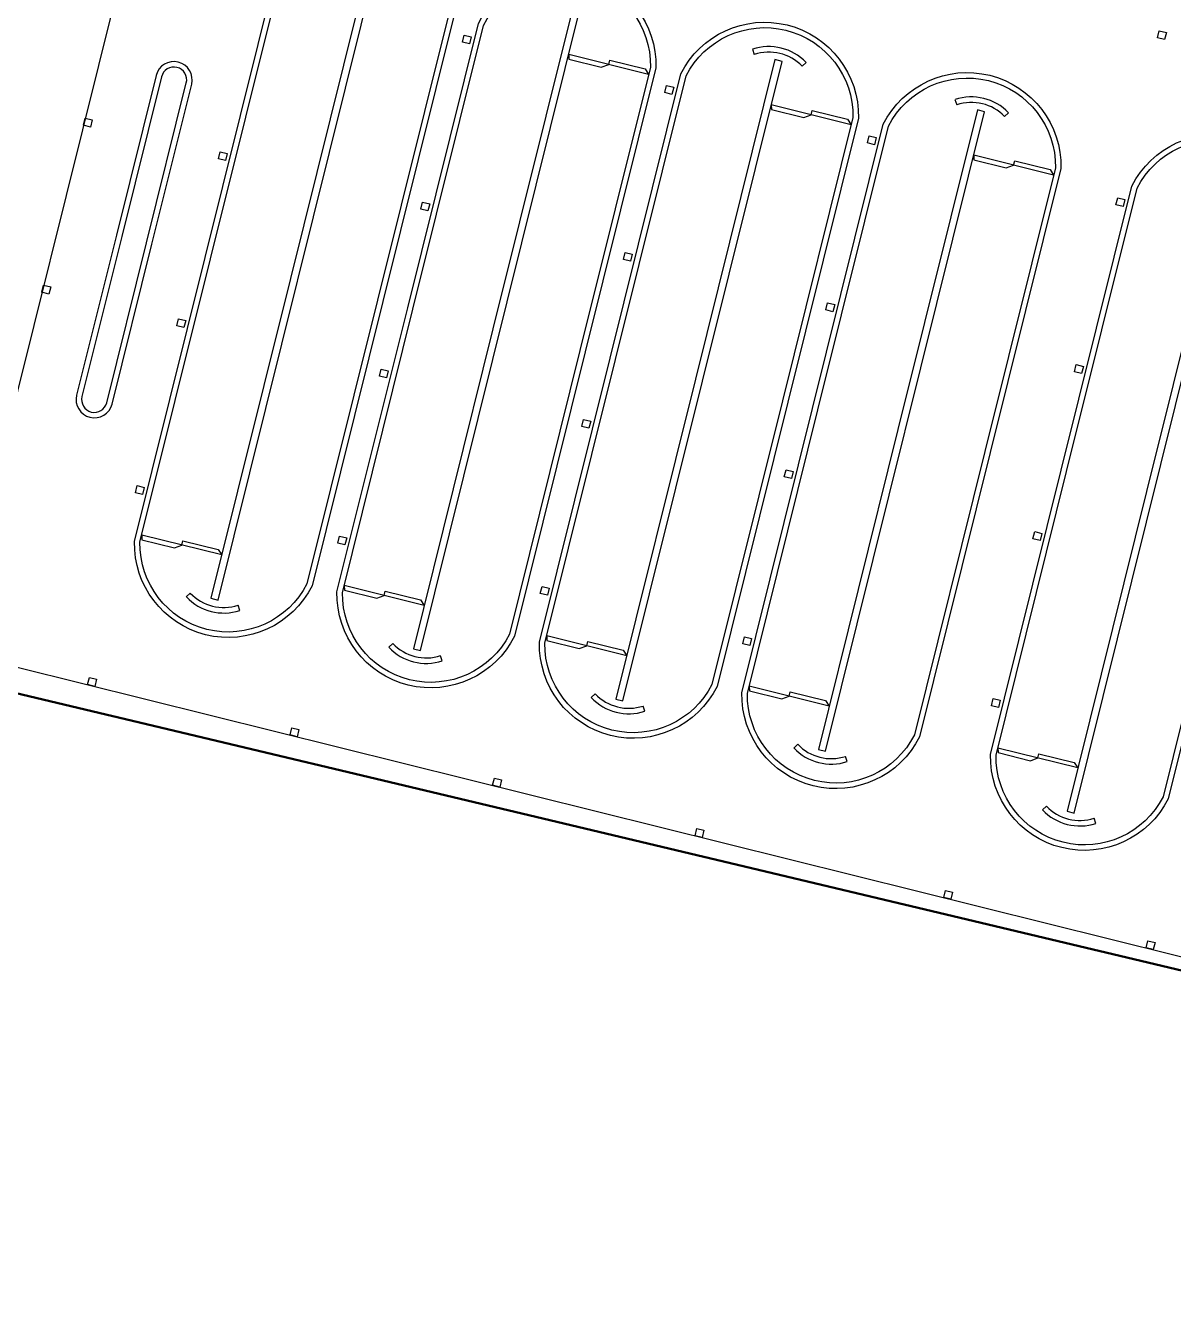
# Model space of a CAD drawing. Header units: metres. Extents: x 717911 to 838331, y 8495011 to 8501478.
# Drawn here: x 837456.03 to 837487.39, y 8496194.71 to 8496229.61 of the extents above; entities that cross this region are included whole.
import ezdxf

# ---------------------------------------------------------------- set-up
doc = ezdxf.new("R2010")
doc.units = ezdxf.units.M
doc.linetypes.add('HIDDEN2', pattern=[4.7625, 3.175, -1.5875])
doc.layers.add('SOMBREADO', color=7, linetype='Continuous')
doc.layers.add('Structural - Grid_Pen_No__15', color=214, linetype='Continuous', lineweight=25)

msp = doc.modelspace()

# ---------------------------------------------------------------- linework, layer by layer
at = {"elevation": 0.963}
for points in [[(837459.35, 8496233.878), (837454.04, 8496212.528), (837517.313, 8496196.792), (837533.411, 8496261.52), (837470.138, 8496277.257), (837465.239, 8496257.557)], [(837463.268, 8496222.702), (837461.096, 8496213.968), (837461.29, 8496213.92), (837465.635, 8496231.388), (837465.44, 8496231.436), (837463.268, 8496222.702)], [(837468.8, 8496221.326), (837466.628, 8496212.592), (837466.822, 8496212.544), (837471.166, 8496230.012), (837470.972, 8496230.06), (837468.8, 8496221.326)], [(837468.208, 8496229.305), (837468.16, 8496229.111), (837467.966, 8496229.159), (837468.014, 8496229.353), (837468.208, 8496229.305)], [(837487.198, 8496229.425), (837487.15, 8496229.231), (837486.956, 8496229.279), (837487.004, 8496229.473), (837487.198, 8496229.425)], [(837475.892, 8496228.966), (837475.94, 8496228.824)], [(837473.054, 8496228.281), (837470.871, 8496228.824), (837470.875, 8496228.699), (837471.761, 8496228.478), (837471.962, 8496228.553), (837471.992, 8496228.67), (837472.956, 8496228.43), (837473.054, 8496228.281)], [(837474.331, 8496219.95), (837472.159, 8496211.217), (837472.353, 8496211.168), (837476.698, 8496228.636), (837476.503, 8496228.684), (837474.331, 8496219.95)], [(837477.357, 8496228.609), (837477.249, 8496228.505)], [(837473.739, 8496227.929), (837473.691, 8496227.735), (837473.497, 8496227.783), (837473.545, 8496227.977), (837473.739, 8496227.929)], [(837481.423, 8496227.59), (837481.471, 8496227.448)], [(837478.586, 8496226.905), (837476.402, 8496227.449), (837476.407, 8496227.323), (837477.292, 8496227.103), (837477.494, 8496227.177), (837477.523, 8496227.294), (837478.488, 8496227.054), (837478.586, 8496226.905)], [(837479.863, 8496218.575), (837477.691, 8496209.841), (837477.885, 8496209.793), (837482.229, 8496227.26), (837482.035, 8496227.309), (837479.863, 8496218.575)], [(837482.888, 8496227.234), (837482.78, 8496227.129)], [(837457.854, 8496227.037), (837457.806, 8496226.843), (837457.612, 8496226.891), (837457.66, 8496227.085), (837457.854, 8496227.037)], [(837479.271, 8496226.553), (837479.223, 8496226.359), (837479.029, 8496226.408), (837479.077, 8496226.602), (837479.271, 8496226.553)], [(837461.542, 8496226.119), (837461.494, 8496225.925), (837461.3, 8496225.974), (837461.348, 8496226.168), (837461.542, 8496226.119)], [(837484.117, 8496225.53), (837481.934, 8496226.073), (837481.938, 8496225.947), (837482.824, 8496225.727), (837483.025, 8496225.801), (837483.055, 8496225.919), (837484.019, 8496225.679), (837484.117, 8496225.53)], [(837486.656, 8496216.885), (837484.484, 8496208.151), (837484.678, 8496208.103), (837489.022, 8496225.571), (837488.828, 8496225.619), (837486.656, 8496216.885)], [(837467.074, 8496224.744), (837467.025, 8496224.55), (837466.831, 8496224.598), (837466.88, 8496224.792), (837467.074, 8496224.744)], [(837486.064, 8496224.864), (837486.016, 8496224.67), (837485.822, 8496224.718), (837485.87, 8496224.912), (837486.064, 8496224.864)], [(837472.605, 8496223.368), (837472.557, 8496223.174), (837472.363, 8496223.222), (837472.411, 8496223.416), (837472.605, 8496223.368)], [(837456.72, 8496222.476), (837456.672, 8496222.281), (837456.478, 8496222.33), (837456.526, 8496222.524), (837456.72, 8496222.476)], [(837478.137, 8496221.992), (837478.088, 8496221.798), (837477.894, 8496221.847), (837477.943, 8496222.041), (837478.137, 8496221.992)], [(837460.408, 8496221.558), (837460.359, 8496221.364), (837460.165, 8496221.413), (837460.214, 8496221.607), (837460.408, 8496221.558)], [(837465.939, 8496220.183), (837465.891, 8496219.989), (837465.697, 8496220.037), (837465.745, 8496220.231), (837465.939, 8496220.183)], [(837484.93, 8496220.303), (837484.881, 8496220.109), (837484.687, 8496220.157), (837484.736, 8496220.351), (837484.93, 8496220.303)], [(837471.471, 8496218.807), (837471.422, 8496218.613), (837471.228, 8496218.661), (837471.277, 8496218.855), (837471.471, 8496218.807)], [(837477.002, 8496217.431), (837476.954, 8496217.237), (837476.76, 8496217.286), (837476.808, 8496217.48), (837477.002, 8496217.431)], [(837459.273, 8496216.997), (837459.225, 8496216.803), (837459.031, 8496216.852), (837459.079, 8496217.046), (837459.273, 8496216.997)], [(837461.391, 8496215.152), (837459.207, 8496215.695), (837459.212, 8496215.569), (837460.097, 8496215.349), (837460.299, 8496215.423), (837460.328, 8496215.541), (837461.293, 8496215.301), (837461.391, 8496215.152)], [(837464.805, 8496215.622), (837464.757, 8496215.428), (837464.563, 8496215.476), (837464.611, 8496215.67), (837464.805, 8496215.622)], [(837483.795, 8496215.742), (837483.747, 8496215.548), (837483.553, 8496215.596), (837483.601, 8496215.79), (837483.795, 8496215.742)], [(837466.922, 8496213.776), (837464.739, 8496214.319), (837464.743, 8496214.193), (837465.629, 8496213.973), (837465.83, 8496214.048), (837465.859, 8496214.165), (837466.824, 8496213.925), (837466.922, 8496213.776)], [(837470.336, 8496214.246), (837470.288, 8496214.052), (837470.094, 8496214.1), (837470.142, 8496214.294), (837470.336, 8496214.246)], [(837460.424, 8496214.005), (837460.533, 8496214.109)], [(837461.885, 8496213.635), (837461.839, 8496213.777)], [(837472.454, 8496212.4), (837470.27, 8496212.943), (837470.275, 8496212.818), (837471.16, 8496212.598), (837471.362, 8496212.672), (837471.391, 8496212.789), (837472.356, 8496212.549), (837472.454, 8496212.4)], [(837475.868, 8496212.87), (837475.82, 8496212.676), (837475.626, 8496212.724), (837475.674, 8496212.919), (837475.868, 8496212.87)], [(837465.955, 8496212.63), (837466.064, 8496212.733)], [(837467.417, 8496212.259), (837467.37, 8496212.401)], [(837457.97, 8496211.757), (837457.922, 8496211.563), (837457.728, 8496211.611), (837457.776, 8496211.805), (837457.97, 8496211.757)], [(837477.985, 8496211.025), (837475.802, 8496211.568), (837475.806, 8496211.442), (837476.692, 8496211.222), (837476.893, 8496211.296), (837476.922, 8496211.414), (837477.887, 8496211.174), (837477.985, 8496211.025)], [(837471.487, 8496211.254), (837471.596, 8496211.357)], [(837482.661, 8496211.181), (837482.613, 8496210.987), (837482.419, 8496211.035), (837482.467, 8496211.229), (837482.661, 8496211.181)], [(837472.948, 8496210.883), (837472.902, 8496211.026)], [(837463.502, 8496210.381), (837463.453, 8496210.187), (837463.259, 8496210.236), (837463.308, 8496210.43), (837463.502, 8496210.381)], [(837477.018, 8496209.878), (837477.127, 8496209.982)], [(837484.778, 8496209.335), (837482.595, 8496209.878), (837482.599, 8496209.753), (837483.485, 8496209.532), (837483.686, 8496209.607), (837483.716, 8496209.724), (837484.68, 8496209.484), (837484.778, 8496209.335)], [(837478.48, 8496209.507), (837478.433, 8496209.65)], [(837469.033, 8496209.006), (837468.985, 8496208.812), (837468.791, 8496208.86), (837468.839, 8496209.054), (837469.033, 8496209.006)], [(837483.811, 8496208.189), (837483.92, 8496208.292)], [(837474.565, 8496207.63), (837474.516, 8496207.436), (837474.322, 8496207.484), (837474.37, 8496207.678), (837474.565, 8496207.63)], [(837485.273, 8496207.818), (837485.226, 8496207.961)], [(837481.358, 8496205.94), (837481.309, 8496205.746), (837481.115, 8496205.795), (837481.164, 8496205.989), (837481.358, 8496205.94)], [(837486.889, 8496204.565), (837486.841, 8496204.371), (837486.647, 8496204.419), (837486.695, 8496204.613), (837486.889, 8496204.565)]]:
    msp.add_lwpolyline(points, dxfattribs=at)
for points in [[(837465.791, 8496222.074), (837463.861, 8496214.311, -0.8), (837459.008, 8496215.518), (837460.939, 8496223.281), (837462.87, 8496231.045, -0.8), (837467.722, 8496229.838), (837465.791, 8496222.074)], [(837471.323, 8496220.699), (837469.392, 8496212.935, -0.8), (837464.54, 8496214.142), (837466.471, 8496221.905), (837468.402, 8496229.669, -0.8), (837473.254, 8496228.462), (837471.323, 8496220.699)], [(837476.854, 8496219.323), (837474.924, 8496211.559, -0.8), (837470.071, 8496212.766), (837472.002, 8496220.53), (837473.933, 8496228.293, -0.8), (837478.785, 8496227.086), (837476.854, 8496219.323)], [(837458.513, 8496223.884), (837457.427, 8496219.518, 1), (837458.397, 8496219.276), (837459.484, 8496223.643), (837460.57, 8496228.01, 1), (837459.599, 8496228.251), (837458.513, 8496223.884)], [(837482.386, 8496217.947), (837480.455, 8496210.184, -0.8), (837475.603, 8496211.39), (837477.534, 8496219.154), (837479.465, 8496226.917, -0.8), (837484.317, 8496225.711), (837482.386, 8496217.947)], [(837489.179, 8496216.258), (837487.248, 8496208.494, -0.8), (837482.396, 8496209.701), (837484.327, 8496217.465), (837486.258, 8496225.228, -0.8), (837491.11, 8496224.021), (837489.179, 8496216.258)]]:
    msp.add_lwpolyline(points, format="xyb", dxfattribs=at)
for points in [[(837465.646, 8496222.111), (837463.719, 8496214.363, -0.794435), (837459.158, 8496215.498), (837461.085, 8496223.245), (837463.012, 8496230.992, -0.794435), (837467.573, 8496229.858)], [(837471.177, 8496220.735), (837469.251, 8496212.988, -0.794435), (837464.69, 8496214.122), (837466.616, 8496221.869), (837468.543, 8496229.616, -0.794435), (837473.104, 8496228.482)], [(837476.709, 8496219.359), (837474.782, 8496211.612, -0.794435), (837470.221, 8496212.746), (837472.148, 8496220.493), (837474.075, 8496228.241, -0.794435), (837478.636, 8496227.106)], [(837458.659, 8496223.848), (837457.573, 8496219.481, 1), (837458.252, 8496219.312), (837459.338, 8496223.679), (837460.424, 8496228.046, 1), (837459.745, 8496228.215)], [(837482.24, 8496217.983), (837480.314, 8496210.236, -0.794435), (837475.753, 8496211.371), (837477.679, 8496219.118), (837479.606, 8496226.865, -0.794435), (837484.167, 8496225.731)], [(837489.033, 8496216.294), (837487.107, 8496208.547, -0.794435), (837482.546, 8496209.681), (837484.472, 8496217.428), (837486.399, 8496225.175, -0.794435), (837490.96, 8496224.041)]]:
    msp.add_lwpolyline(points, format="xyb", close=True, dxfattribs=at)
for centre, radius, start, end in [((837476.341, 8496227.626, 0.963), 1.413, 44.0793, 108.5434), ((837476.341, 8496227.626, 0.963), 1.263, 44.0793, 108.5434), ((837481.873, 8496226.251, 0.963), 1.413, 44.0793, 108.5434), ((837481.873, 8496226.251, 0.963), 1.263, 44.0793, 108.5434), ((837461.449, 8496214.979, 0.963), 1.413, 223.524, 287.9881), ((837461.449, 8496214.979, 0.963), 1.263, 223.524, 287.9881), ((837466.98, 8496213.603, 0.963), 1.413, 223.524, 287.9881), ((837466.98, 8496213.603, 0.963), 1.263, 223.524, 287.9881), ((837472.512, 8496212.227, 0.963), 1.413, 223.524, 287.9881), ((837472.512, 8496212.227, 0.963), 1.263, 223.524, 287.9881), ((837478.043, 8496210.852, 0.963), 1.413, 223.524, 287.9881), ((837478.043, 8496210.852, 0.963), 1.263, 223.524, 287.9881), ((837484.836, 8496209.162, 0.963), 1.413, 223.524, 287.9881), ((837484.836, 8496209.162, 0.963), 1.263, 223.524, 287.9881)]:
    msp.add_arc(centre, radius, start, end)
at = {"layer": 'SOMBREADO', "color": 0, "linetype": 'Continuous', "lineweight": 50, "elevation": 0.963, "flags": 128}
msp.add_lwpolyline([(837423.428, 8496253.202), (837409.686, 8496233.597), (837401.782, 8496224.222), (837401.782, 8496224.222), (837525.832, 8496194.706), (837525.832, 8496194.706), (837525.832, 8496194.706), (837532.095, 8496206.393), (837538.76, 8496226.268), (837538.31, 8496263.826), (837542.307, 8496290.212), (837542.307, 8496290.212), (837542.307, 8496290.212), (837451.483, 8496301.047), (837450.637, 8496292.732), (837437.159, 8496272.869)], close=True, dxfattribs=at)
at = {"layer": 'Structural - Grid_Pen_No__15', "linetype": 'HIDDEN2', "lineweight": 9, "elevation": 0.963, "flags": 128}
msp.add_lwpolyline([(837423.428, 8496253.202), (837409.686, 8496233.597), (837401.782, 8496224.222), (837401.782, 8496224.222), (837525.832, 8496194.706), (837525.832, 8496194.706), (837525.832, 8496194.706), (837532.095, 8496206.393), (837538.76, 8496226.268), (837538.31, 8496263.826), (837542.307, 8496290.212), (837542.307, 8496290.212), (837542.307, 8496290.212), (837451.483, 8496301.047), (837450.637, 8496292.732), (837437.159, 8496272.869)], close=True, dxfattribs=at)

doc.saveas('drawing.dxf')
